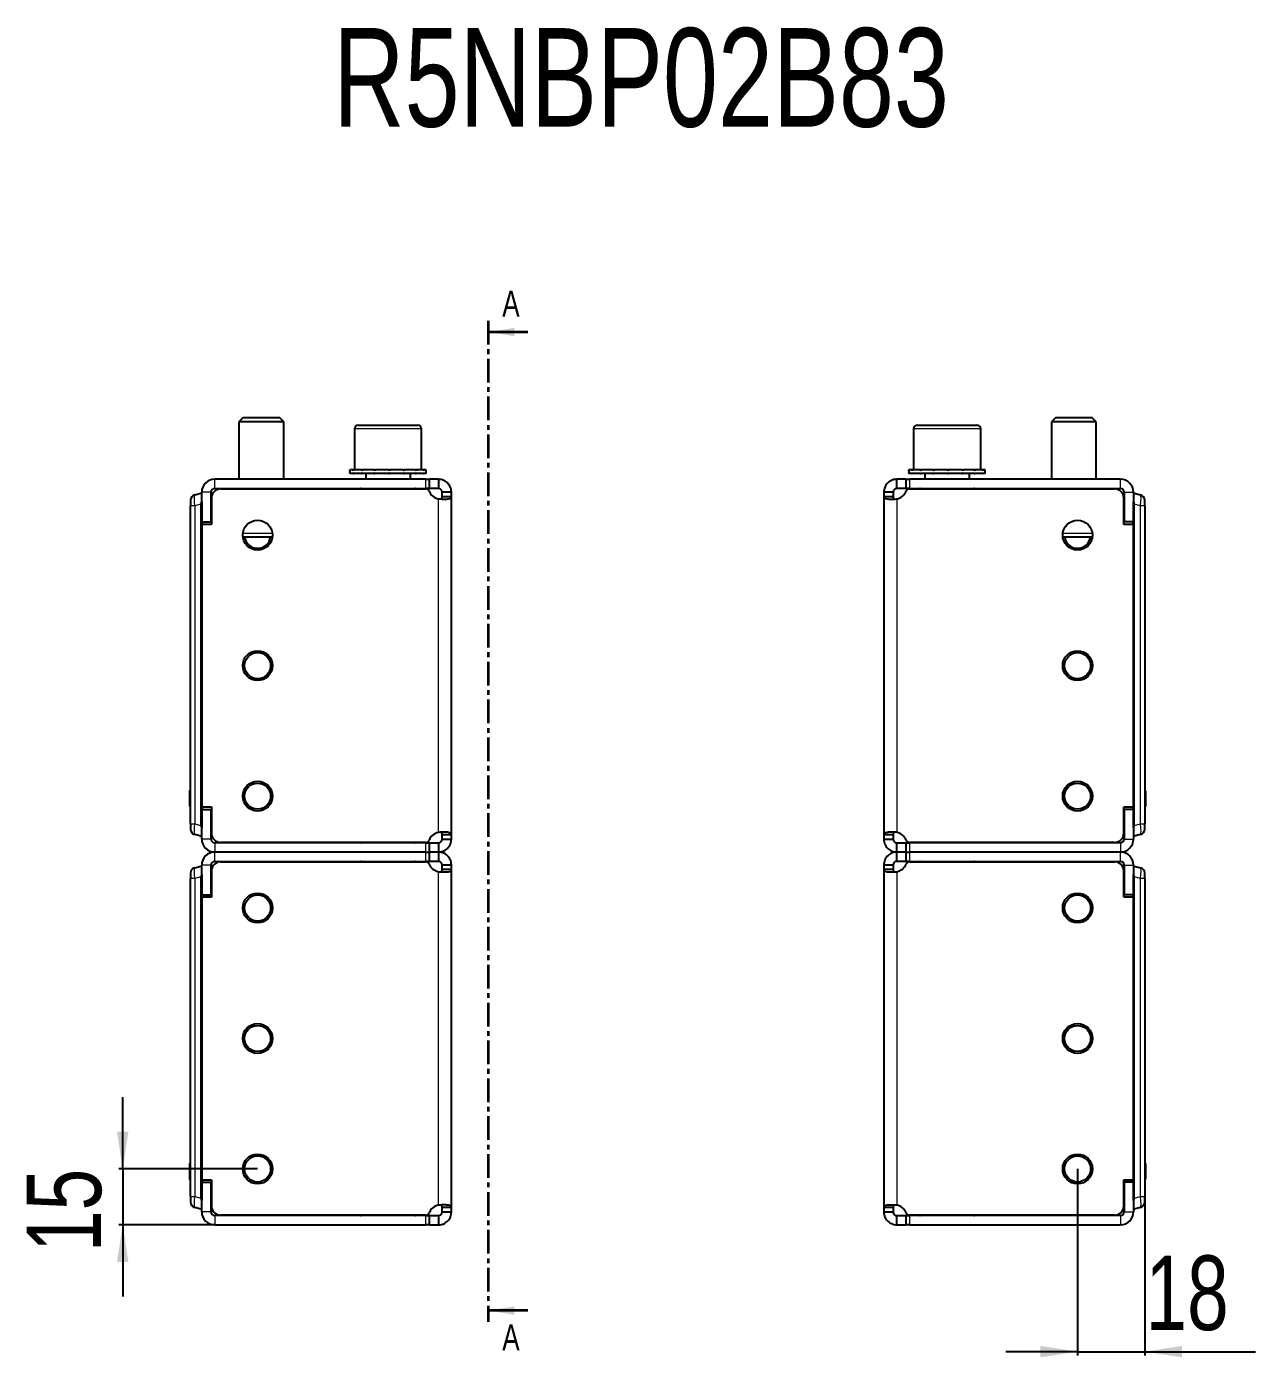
# Model space of a CAD drawing. Header units: millimetres. Extents: x 0 to 2223, y -57 to 611.
# Drawn here: x 965.3 to 1295.8, y 253.8 to 610.8 of the extents above; entities that cross this region are included whole.
import ezdxf

# ---------------------------------------------------------------- set-up
doc = ezdxf.new("R2010")
doc.units = ezdxf.units.MM
doc.linetypes.add('CENTER', pattern=[10.16, 6.35, -1.27, 1.27, -1.27])
doc.layers.add('FORMAT', color=7, linetype='Continuous')
doc.styles.add('SLDTEXTSTYLE0', font='TXT', dxfattribs={"width": 0.75})
doc.dimstyles.new('SLDDIMSTYLE1', dxfattribs={"dimtxt": 20, "dimasz": 10, "dimexe": 0, "dimexo": 0.0625, "dimgap": 5, "dimtad": 2, "dimdec": 1, "dimrnd": 1e-09, "dimzin": 12, "dimdsep": 46, "dimtxsty": 'SLDTEXTSTYLE0', "dimsah": 1, "dimcen": 0.09, "dimadec": 0, "dimazin": 3, "dimtfac": 1, "dimtmove": 0, "dimatfit": 0, "dimfxl": 0, "dimfrac": 2, "dimtolj": 1, "dimtzin": 12, "dimarcsym": 0})

# ---------------------------------------------------------------- blocks, each defined once
blk = doc.blocks.new('_D_3')
at = {"layer": 'FORMAT'}
for p, q in [((991.09, 304.39), (991.09, 323.62)), ((1027.28, 304.39), (990.09, 304.39)), ((991.09, 304.39), (991.09, 289.39)), ((1015.78, 289.39), (990.09, 289.39)), ((991.09, 289.39), (991.09, 270.16))]:
    blk.add_line(p, q, dxfattribs=at)
for points in [[(991.09, 304.39), (992.63, 314.39), (989.56, 314.39)], [(991.09, 289.39), (989.56, 279.39), (992.63, 279.39)]]:
    blk.add_solid(points, dxfattribs=at)
at = {"layer": 'FORMAT', "insert": (965.31, 282.11), "char_height": 20, "attachment_point": 1, "rotation": 90, "style": 'SLDTEXTSTYLE0'}
blk.add_mtext('15', dxfattribs=at)
blk = doc.blocks.new('_D_4')
at = {"layer": 'FORMAT'}
for p, q in [((1247.29, 304.38), (1247.29, 254.38)), ((1265.29, 299.63), (1265.29, 254.38)), ((1247.29, 255.38), (1228.06, 255.38)), ((1247.29, 255.38), (1265.29, 255.38)), ((1265.29, 255.38), (1295.07, 255.38))]:
    blk.add_line(p, q, dxfattribs=at)
for points in [[(1247.29, 255.38), (1237.29, 256.92), (1237.29, 253.85)], [(1265.29, 255.38), (1275.29, 253.85), (1275.29, 256.92)]]:
    blk.add_solid(points, dxfattribs=at)
at = {"layer": 'FORMAT', "insert": (1265.52, 281.17), "char_height": 20, "attachment_point": 1, "style": 'SLDTEXTSTYLE0'}
blk.add_mtext('18', dxfattribs=at)

msp = doc.modelspace()

# ---------------------------------------------------------------- linework, layer by layer
at = {"color": 7, "linetype": 'CENTER', "lineweight": 35}
msp.add_line((1089.16, 531.87), (1089.16, 263.4), dxfattribs=at)
at = {"color": 7, "linetype": 'Continuous', "lineweight": 35}
for p, q in [((1099.8, 528.87), (1089.16, 528.87)), ((1099.8, 266.4), (1089.16, 266.4))]:
    msp.add_line(p, q, dxfattribs=at)
at = {"color": 7, "linetype": 'Continuous', "lineweight": 25}
for p, q in [((1023.37, 505.89), (1022.29, 504.82)), ((1022.29, 504.82), (1022.29, 489.39)), ((1034.29, 504.82), (1022.29, 504.82)), ((1033.22, 505.89), (1023.37, 505.89)), ((1034.29, 504.82), (1033.22, 505.89)), ((1034.29, 489.39), (1034.29, 504.82)), ((1054.29, 503.89), (1070.29, 503.89)), ((1070.29, 503.89), (1070.29, 503.89)), ((1204.29, 503.89), (1220.29, 503.89)), ((1241.37, 505.89), (1240.29, 504.82)), ((1240.29, 504.82), (1240.29, 489.39)), ((1252.29, 504.82), (1240.29, 504.82)), ((1251.22, 505.89), (1241.37, 505.89)), ((1252.29, 504.82), (1251.22, 505.89)), ((1252.29, 489.39), (1252.29, 504.82)), ((1053.29, 502.89), (1053.29, 491.89)), ((1071.29, 491.89), (1071.29, 502.89)), ((1203.29, 502.89), (1203.29, 491.89)), ((1221.29, 491.89), (1221.29, 502.89)), ((1072.39, 489.39), (1015.79, 489.39)), ((1052.04, 491.89), (1052.04, 490.89)), ((1052.04, 491.89), (1052.05, 491.89)), ((1052.04, 490.89), (1052.05, 490.89)), ((1052.05, 491.89), (1052.05, 491.64)), ((1052.88, 491.89), (1052.05, 491.89)), ((1052.05, 490.89), (1052.05, 491.14)), ((1052.88, 490.89), (1052.05, 490.89)), ((1052.88, 491.89), (1052.98, 491.89)), ((1052.88, 490.89), (1052.98, 490.89)), ((1052.98, 491.89), (1052.98, 491.64)), ((1055.15, 491.89), (1052.98, 491.89)), ((1052.98, 490.89), (1052.98, 491.14)), ((1055.15, 490.89), (1052.98, 490.89)), ((1055.15, 491.89), (1055.33, 491.89)), ((1055.15, 490.89), (1055.33, 490.89)), ((1055.33, 491.89), (1055.33, 491.64)), ((1058.51, 491.89), (1055.33, 491.89)), ((1055.33, 490.89), (1055.33, 491.14)), ((1058.51, 490.89), (1055.33, 490.89)), ((1056.29, 490.89), (1056.29, 489.39)), ((1058.51, 491.89), (1058.74, 491.89)), ((1058.51, 490.89), (1058.74, 490.89)), ((1058.74, 491.89), (1058.74, 491.64)), ((1062.44, 491.89), (1058.74, 491.89)), ((1058.74, 490.89), (1058.74, 491.14)), ((1062.44, 490.89), (1058.74, 490.89)), ((1062.44, 491.89), (1062.52, 491.89)), ((1062.44, 490.89), (1062.59, 490.89)), ((1062.59, 490.89), (1062.69, 490.89)), ((1062.64, 491.89), (1062.69, 491.89)), ((1062.69, 491.89), (1062.69, 491.64)), ((1066.35, 491.89), (1062.69, 491.89)), ((1062.69, 490.89), (1062.69, 491.14)), ((1066.35, 490.89), (1062.69, 490.89)), ((1066.35, 491.89), (1066.58, 491.89)), ((1066.35, 490.89), (1066.58, 490.89)), ((1066.58, 491.89), (1066.58, 491.64)), ((1069.64, 491.89), (1066.58, 491.89)), ((1066.58, 490.89), (1066.58, 491.14)), ((1069.64, 490.89), (1066.58, 490.89)), ((1068.29, 489.39), (1068.29, 490.89)), ((1069.64, 491.89), (1069.82, 491.89)), ((1069.64, 490.89), (1069.82, 490.89)), ((1069.82, 491.89), (1069.82, 491.64)), ((1071.82, 491.89), (1069.82, 491.89)), ((1069.82, 490.89), (1069.82, 491.14)), ((1071.82, 490.89), (1069.82, 490.89)), ((1071.82, 491.89), (1071.91, 491.89)), ((1071.82, 490.89), (1071.91, 490.89)), ((1071.91, 491.89), (1071.91, 491.64)), ((1072.54, 491.89), (1071.91, 491.89)), ((1071.91, 490.89), (1071.91, 491.14)), ((1072.54, 490.89), (1071.91, 490.89)), ((1072.39, 489.39), (1073.39, 489.39)), ((1072.54, 490.89), (1072.54, 491.89)), ((1072.54, 491.89), (1072.54, 491.89)), ((1072.54, 490.89), (1072.54, 490.89)), ((1073.39, 486.89), (1073.39, 489.39)), ((1075.79, 489.39), (1073.39, 489.39)), ((1075.79, 489.39), (1075.79, 486.89)), ((1198.79, 486.89), (1198.79, 489.39)), ((1201.2, 489.39), (1198.79, 489.39)), ((1201.19, 489.39), (1201.19, 486.89)), ((1201.19, 489.39), (1202.19, 489.39)), ((1202.04, 491.89), (1202.04, 490.89)), ((1202.04, 491.89), (1202.05, 491.89)), ((1202.04, 490.89), (1202.05, 490.89)), ((1202.05, 491.89), (1202.05, 491.64)), ((1202.84, 491.89), (1202.05, 491.89)), ((1202.05, 490.89), (1202.05, 491.14)), ((1202.84, 490.89), (1202.05, 490.89)), ((1258.79, 489.39), (1202.19, 489.39)), ((1202.84, 491.89), (1202.94, 491.89)), ((1202.84, 490.89), (1202.94, 490.89)), ((1202.94, 491.89), (1202.94, 491.64)), ((1205.08, 491.89), (1202.94, 491.89)), ((1202.94, 490.89), (1202.94, 491.14)), ((1205.08, 490.89), (1202.94, 490.89)), ((1205.08, 491.89), (1205.26, 491.89)), ((1205.08, 490.89), (1205.26, 490.89)), ((1205.26, 491.89), (1205.26, 491.64)), ((1208.42, 491.89), (1205.26, 491.89)), ((1205.26, 490.89), (1205.26, 491.14)), ((1208.42, 490.89), (1205.26, 490.89)), ((1206.29, 490.89), (1206.29, 489.39)), ((1208.42, 491.89), (1208.65, 491.89)), ((1208.42, 490.89), (1208.65, 490.89)), ((1208.65, 491.89), (1208.65, 491.64)), ((1212.35, 491.89), (1208.65, 491.89)), ((1208.65, 490.89), (1208.65, 491.14)), ((1212.35, 490.89), (1208.65, 490.89)), ((1212.35, 491.89), (1212.43, 491.89)), ((1212.35, 490.89), (1212.52, 490.89)), ((1212.52, 490.89), (1212.6, 490.89)), ((1212.56, 491.89), (1212.6, 491.89)), ((1212.6, 491.89), (1212.6, 491.64)), ((1216.26, 491.89), (1212.6, 491.89)), ((1212.6, 490.89), (1212.6, 491.14)), ((1216.26, 490.89), (1212.6, 490.89)), ((1216.26, 491.89), (1216.49, 491.89)), ((1216.26, 490.89), (1216.49, 490.89)), ((1216.49, 491.89), (1216.49, 491.64)), ((1219.58, 491.89), (1216.49, 491.89)), ((1216.49, 490.89), (1216.49, 491.14)), ((1219.58, 490.89), (1216.49, 490.89)), ((1218.29, 489.39), (1218.29, 490.89)), ((1219.58, 491.89), (1219.75, 491.89)), ((1219.58, 490.89), (1219.75, 490.89)), ((1219.75, 491.89), (1219.75, 491.64)), ((1221.78, 491.89), (1219.75, 491.89)), ((1219.75, 490.89), (1219.75, 491.14)), ((1221.78, 490.89), (1219.75, 490.89)), ((1221.78, 491.89), (1221.87, 491.89)), ((1221.78, 490.89), (1221.87, 490.89)), ((1221.87, 491.89), (1221.87, 491.64)), ((1222.54, 491.89), (1221.87, 491.89)), ((1221.87, 490.89), (1221.87, 491.14)), ((1222.54, 490.89), (1221.87, 490.89)), ((1222.54, 490.89), (1222.54, 491.89)), ((1010.41, 485.19), (1012.09, 485.64)), ((1012.09, 485.64), (1012.29, 485.64)), ((1012.29, 477.94), (1012.29, 485.89)), ((1014.79, 477.94), (1014.79, 485.89)), ((1015.79, 486.89), (1072.39, 486.89)), ((1017.39, 486.79), (1072.37, 486.79)), ((1018.04, 486.89), (1018.04, 486.79)), ((1018.34, 486.89), (1018.34, 486.79)), ((1020.02, 486.89), (1020.02, 486.79)), ((1022.97, 486.89), (1022.97, 486.79)), ((1026.73, 486.89), (1026.73, 486.79)), ((1030.72, 486.89), (1030.72, 486.79)), ((1034.35, 486.89), (1034.35, 486.79)), ((1037.05, 486.89), (1037.05, 486.79)), ((1038.42, 486.89), (1038.42, 486.79)), ((1038.54, 486.79), (1038.54, 486.89)), ((1073.39, 486.89), (1072.39, 486.89)), ((1075.79, 486.89), (1073.39, 486.89)), ((1079.29, 485.89), (1076.79, 485.89)), ((1076.79, 484.67), (1076.79, 485.89)), ((1079.29, 484.67), (1079.29, 485.89)), ((1197.79, 485.89), (1195.29, 485.89)), ((1195.29, 485.89), (1195.29, 484.67)), ((1197.79, 485.89), (1197.79, 484.67)), ((1201.2, 486.89), (1198.79, 486.89)), ((1202.19, 486.89), (1201.19, 486.89)), ((1202.19, 486.89), (1258.79, 486.89)), ((1202.22, 486.79), (1257.19, 486.79)), ((1236.04, 486.89), (1236.04, 486.79)), ((1236.34, 486.89), (1236.34, 486.79)), ((1238.02, 486.89), (1238.02, 486.79)), ((1240.97, 486.89), (1240.97, 486.79)), ((1244.73, 486.89), (1244.73, 486.79)), ((1248.72, 486.89), (1248.72, 486.79)), ((1252.35, 486.89), (1252.35, 486.79)), ((1255.05, 486.89), (1255.05, 486.79)), ((1256.42, 486.89), (1256.42, 486.79)), ((1256.54, 486.79), (1256.54, 486.89)), ((1259.79, 485.89), (1259.79, 477.94)), ((1262.29, 485.89), (1262.29, 477.94)), ((1262.29, 485.64), (1262.49, 485.64)), ((1262.49, 485.64), (1264.18, 485.19)), ((1009.29, 483.74), (1009.29, 482.29)), ((1009.29, 407.84), (1009.29, 482.29)), ((1012.09, 482.74), (1012.09, 396.54)), ((1012.29, 483.37), (1012.29, 395.92)), ((1014.89, 484.29), (1014.89, 477.29)), ((1079.29, 484.67), (1076.79, 484.67)), ((1079.29, 394.11), (1079.29, 484.67)), ((1195.29, 484.67), (1195.29, 394.11)), ((1197.79, 484.67), (1195.29, 484.67)), ((1259.69, 477.29), (1259.69, 484.29)), ((1262.29, 395.92), (1262.29, 483.37)), ((1262.49, 396.54), (1262.49, 482.74)), ((1265.29, 482.29), (1265.29, 483.74)), ((1265.29, 482.29), (1265.29, 407.84)), ((1014.89, 478.87), (1014.79, 478.66)), ((1259.69, 478.87), (1259.79, 478.66)), ((1012.29, 477.94), (1014.79, 477.94)), ((1012.29, 401.49), (1012.29, 477.29)), ((1014.89, 477.29), (1012.29, 477.29)), ((1262.29, 477.29), (1259.69, 477.29)), ((1262.29, 477.94), (1259.79, 477.94)), ((1262.29, 477.29), (1262.29, 401.49)), ((1031.26, 473.89), (1023.33, 473.89)), ((1251.26, 473.89), (1243.33, 473.89)), ((1009.29, 399.64), (1009.29, 407.84)), ((1265.29, 407.84), (1265.29, 399.64)), ((1009.09, 405.9), (1009.29, 405.9)), ((1009.09, 405.55), (1009.29, 405.55)), ((1009.09, 404.82), (1009.09, 405.55)), ((1009.09, 404.82), (1009.29, 404.82)), ((1009.09, 403.87), (1009.09, 403.98)), ((1265.49, 405.9), (1265.29, 405.9)), ((1265.49, 405.86), (1265.29, 405.86)), ((1265.49, 405.84), (1265.29, 405.84)), ((1265.49, 405.4), (1265.49, 402.08)), ((1009.09, 402.42), (1009.29, 402.42)), ((1009.09, 401.88), (1009.09, 402.42)), ((1009.09, 401.88), (1009.29, 401.88)), ((1009.09, 401.59), (1009.29, 401.59)), ((1012.29, 401.49), (1014.89, 401.49)), ((1012.29, 392.89), (1012.29, 400.84)), ((1012.29, 400.84), (1014.79, 400.84)), ((1014.79, 392.89), (1014.79, 400.84)), ((1014.89, 400.41), (1014.79, 400.63)), ((1014.89, 401.49), (1014.89, 394.49)), ((1259.69, 401.49), (1262.29, 401.49)), ((1259.69, 394.49), (1259.69, 401.49)), ((1259.69, 400.41), (1259.79, 400.63)), ((1259.79, 400.84), (1259.79, 392.89)), ((1262.29, 400.84), (1259.79, 400.84)), ((1262.29, 400.84), (1262.29, 392.89)), ((1265.49, 401.64), (1265.29, 401.64)), ((1265.49, 401.59), (1265.29, 401.59)), ((1009.29, 396.99), (1009.29, 399.64)), ((1009.29, 396.99), (1009.29, 395.54)), ((1265.29, 399.64), (1265.29, 396.99)), ((1265.29, 395.54), (1265.29, 396.99)), ((1012.09, 393.64), (1010.41, 394.09)), ((1012.29, 393.64), (1012.09, 393.64)), ((1076.79, 394.11), (1079.29, 394.11)), ((1076.79, 392.89), (1076.79, 394.11)), ((1076.79, 392.89), (1079.29, 392.89)), ((1079.29, 392.89), (1079.29, 394.11)), ((1195.29, 394.11), (1197.79, 394.11)), ((1195.29, 394.11), (1195.29, 392.89)), ((1195.29, 392.89), (1197.79, 392.89)), ((1197.79, 394.11), (1197.79, 392.89)), ((1262.49, 393.64), (1262.29, 393.64)), ((1264.18, 394.09), (1262.49, 393.64)), ((1072.39, 391.89), (1015.79, 391.89)), ((1072.39, 389.39), (1015.79, 389.39)), ((1072.37, 391.99), (1017.39, 391.99)), ((1072.39, 391.89), (1073.39, 391.89)), ((1072.39, 389.39), (1073.39, 389.39)), ((1073.39, 389.39), (1073.39, 391.89)), ((1073.39, 391.89), (1075.79, 391.89)), ((1073.39, 386.89), (1073.39, 389.39)), ((1075.79, 389.39), (1073.39, 389.39)), ((1075.79, 391.89), (1075.79, 389.39)), ((1075.79, 389.39), (1075.79, 386.89)), ((1198.79, 389.39), (1198.79, 391.89)), ((1198.79, 391.89), (1201.2, 391.89)), ((1198.79, 386.89), (1198.79, 389.39)), ((1201.2, 389.39), (1198.79, 389.39)), ((1201.19, 391.89), (1201.19, 389.39)), ((1201.19, 391.89), (1202.19, 391.89)), ((1201.19, 389.39), (1201.19, 386.89)), ((1201.19, 389.39), (1202.19, 389.39)), ((1258.79, 391.89), (1202.19, 391.89)), ((1258.79, 389.39), (1202.19, 389.39)), ((1257.19, 391.99), (1202.22, 391.99)), ((1010.41, 385.19), (1012.09, 385.64)), ((1012.09, 385.64), (1012.29, 385.64)), ((1012.29, 377.94), (1012.29, 385.89)), ((1014.79, 377.94), (1014.79, 385.89)), ((1015.79, 386.89), (1072.39, 386.89)), ((1017.39, 386.79), (1072.37, 386.79)), ((1073.39, 386.89), (1072.39, 386.89)), ((1075.79, 386.89), (1073.39, 386.89)), ((1079.29, 385.89), (1076.79, 385.89)), ((1076.79, 384.67), (1076.79, 385.89)), ((1079.29, 384.67), (1079.29, 385.89)), ((1195.29, 385.89), (1195.29, 384.67)), ((1197.79, 385.89), (1195.29, 385.89)), ((1197.79, 385.89), (1197.79, 384.67)), ((1201.2, 386.89), (1198.79, 386.89)), ((1202.19, 386.89), (1201.19, 386.89)), ((1202.19, 386.89), (1258.79, 386.89)), ((1202.22, 386.79), (1257.19, 386.79)), ((1259.79, 385.89), (1259.79, 377.94)), ((1262.29, 385.89), (1262.29, 377.94)), ((1262.29, 385.64), (1262.49, 385.64)), ((1262.49, 385.64), (1264.18, 385.19)), ((1009.29, 383.74), (1009.29, 382.29)), ((1009.29, 307.84), (1009.29, 382.29)), ((1012.09, 382.74), (1012.09, 296.54)), ((1012.29, 383.37), (1012.29, 295.92)), ((1014.89, 384.29), (1014.89, 377.29)), ((1079.29, 384.67), (1076.79, 384.67)), ((1079.29, 294.11), (1079.29, 384.67)), ((1195.29, 384.67), (1195.29, 294.11)), ((1197.79, 384.67), (1195.29, 384.67)), ((1259.69, 377.29), (1259.69, 384.29)), ((1262.29, 295.92), (1262.29, 383.37)), ((1262.49, 296.54), (1262.49, 382.74)), ((1265.29, 382.29), (1265.29, 383.74)), ((1265.29, 382.29), (1265.29, 307.84)), ((1014.89, 378.87), (1014.79, 378.66)), ((1259.69, 378.87), (1259.79, 378.66)), ((1012.29, 377.94), (1014.79, 377.94)), ((1012.29, 301.49), (1012.29, 377.29)), ((1014.89, 377.29), (1012.29, 377.29)), ((1262.29, 377.29), (1259.69, 377.29)), ((1262.29, 377.94), (1259.79, 377.94)), ((1262.29, 377.29), (1262.29, 301.49)), ((1009.29, 299.64), (1009.29, 307.84)), ((1265.29, 307.84), (1265.29, 299.64)), ((1009.09, 305.9), (1009.29, 305.9)), ((1009.09, 305.55), (1009.29, 305.55)), ((1009.09, 304.82), (1009.09, 305.55)), ((1009.09, 304.82), (1009.29, 304.82)), ((1009.09, 303.87), (1009.09, 303.98)), ((1265.49, 305.9), (1265.29, 305.9)), ((1265.49, 305.86), (1265.29, 305.86)), ((1265.49, 305.84), (1265.29, 305.84)), ((1265.49, 305.4), (1265.49, 302.08)), ((1009.09, 302.42), (1009.29, 302.42)), ((1009.09, 301.88), (1009.09, 302.42)), ((1009.09, 301.88), (1009.29, 301.88)), ((1009.09, 301.59), (1009.29, 301.59)), ((1012.29, 301.49), (1014.89, 301.49)), ((1012.29, 292.89), (1012.29, 300.84)), ((1012.29, 300.84), (1014.79, 300.84)), ((1014.79, 292.89), (1014.79, 300.84)), ((1014.89, 300.41), (1014.79, 300.63)), ((1014.89, 301.49), (1014.89, 294.49)), ((1259.69, 301.49), (1262.29, 301.49)), ((1259.69, 294.49), (1259.69, 301.49)), ((1259.69, 300.41), (1259.79, 300.63)), ((1259.79, 300.84), (1259.79, 292.89)), ((1262.29, 300.84), (1259.79, 300.84)), ((1262.29, 300.84), (1262.29, 292.89)), ((1265.49, 301.64), (1265.29, 301.64)), ((1265.49, 301.59), (1265.29, 301.59)), ((1009.29, 296.99), (1009.29, 299.64)), ((1009.29, 296.99), (1009.29, 295.54)), ((1265.29, 299.64), (1265.29, 296.99)), ((1265.29, 295.54), (1265.29, 296.99)), ((1012.09, 293.64), (1010.41, 294.09)), ((1012.29, 293.64), (1012.09, 293.64)), ((1076.79, 294.11), (1079.29, 294.11)), ((1076.79, 292.89), (1076.79, 294.11)), ((1076.79, 292.89), (1079.29, 292.89)), ((1079.29, 292.89), (1079.29, 294.11)), ((1195.29, 294.11), (1197.79, 294.11)), ((1195.29, 294.11), (1195.29, 292.89)), ((1195.29, 292.89), (1197.79, 292.89)), ((1197.79, 294.11), (1197.79, 292.89)), ((1262.49, 293.64), (1262.29, 293.64)), ((1264.18, 294.09), (1262.49, 293.64)), ((1072.39, 291.89), (1015.79, 291.89)), ((1015.79, 289.39), (1072.39, 289.39)), ((1072.37, 291.99), (1017.39, 291.99)), ((1072.39, 291.89), (1073.39, 291.89)), ((1073.39, 289.39), (1072.39, 289.39)), ((1073.39, 289.39), (1073.39, 291.89)), ((1073.39, 291.89), (1075.79, 291.89)), ((1073.39, 289.39), (1075.79, 289.39)), ((1075.79, 291.89), (1075.79, 289.39)), ((1198.79, 289.39), (1198.79, 291.89)), ((1198.79, 291.89), (1201.2, 291.89)), ((1198.79, 289.39), (1201.2, 289.39)), ((1201.19, 291.89), (1201.19, 289.39)), ((1201.19, 291.89), (1202.19, 291.89)), ((1202.19, 289.39), (1201.19, 289.39)), ((1258.79, 291.89), (1202.19, 291.89)), ((1202.19, 289.39), (1258.79, 289.39)), ((1257.19, 291.99), (1202.22, 291.99))]:
    msp.add_line(p, q, dxfattribs=at)
at = {"color": 8, "linetype": 'Continuous', "lineweight": 18}
for p, q in [((1071.29, 502.89), (1053.29, 502.89)), ((1221.29, 502.89), (1203.29, 502.89)), ((1015.79, 486.89), (1015.79, 489.39)), ((1072.39, 486.89), (1072.39, 489.39)), ((1202.19, 489.39), (1202.19, 486.89)), ((1258.79, 486.89), (1258.79, 489.39)), ((1014.79, 485.89), (1012.29, 485.89)), ((1259.79, 485.89), (1262.29, 485.89)), ((1010.41, 482.29), (1009.29, 482.29)), ((1012.09, 482.74), (1010.41, 482.29)), ((1010.41, 482.29), (1010.41, 396.99)), ((1075.79, 394.67), (1075.79, 484.12)), ((1198.79, 484.12), (1198.79, 394.67)), ((1264.18, 482.29), (1262.49, 482.74)), ((1264.18, 396.99), (1264.18, 482.29)), ((1265.29, 482.29), (1264.18, 482.29)), ((1012.49, 477.94), (1012.49, 477.29)), ((1023.33, 474.89), (1031.26, 474.89)), ((1243.33, 474.89), (1251.26, 474.89)), ((1262.1, 477.29), (1262.1, 477.94)), ((1009.09, 403.7), (1009.29, 403.7)), ((1265.49, 405.4), (1265.29, 405.4)), ((1012.49, 401.49), (1012.49, 400.84)), ((1262.1, 400.84), (1262.1, 401.49)), ((1265.49, 402.08), (1265.29, 402.08)), ((1009.29, 396.99), (1010.41, 396.99)), ((1010.41, 396.99), (1012.09, 396.54)), ((1262.49, 396.54), (1264.18, 396.99)), ((1264.18, 396.99), (1265.29, 396.99)), ((1014.79, 392.89), (1012.29, 392.89)), ((1259.79, 392.89), (1262.29, 392.89)), ((1015.79, 391.89), (1015.79, 389.39)), ((1015.79, 386.89), (1015.79, 389.39)), ((1072.39, 389.39), (1072.39, 391.89)), ((1072.39, 386.89), (1072.39, 389.39)), ((1202.19, 391.89), (1202.19, 389.39)), ((1202.19, 389.39), (1202.19, 386.89)), ((1258.79, 391.89), (1258.79, 389.39)), ((1258.79, 386.89), (1258.79, 389.39)), ((1014.79, 385.89), (1012.29, 385.89)), ((1259.79, 385.89), (1262.29, 385.89)), ((1010.41, 382.29), (1009.29, 382.29)), ((1012.09, 382.74), (1010.41, 382.29)), ((1010.41, 382.29), (1010.41, 296.99)), ((1075.79, 294.67), (1075.79, 384.12)), ((1198.79, 384.12), (1198.79, 294.67)), ((1264.18, 382.29), (1262.49, 382.74)), ((1264.18, 296.99), (1264.18, 382.29)), ((1265.29, 382.29), (1264.18, 382.29)), ((1012.49, 377.94), (1012.49, 377.29)), ((1262.1, 377.29), (1262.1, 377.94)), ((1009.09, 303.7), (1009.29, 303.7)), ((1265.49, 305.4), (1265.29, 305.4)), ((1012.49, 301.49), (1012.49, 300.84)), ((1262.1, 300.84), (1262.1, 301.49)), ((1265.49, 302.08), (1265.29, 302.08)), ((1009.29, 296.99), (1010.41, 296.99)), ((1010.41, 296.99), (1012.09, 296.54)), ((1262.49, 296.54), (1264.18, 296.99)), ((1264.18, 296.99), (1265.29, 296.99)), ((1014.79, 292.89), (1012.29, 292.89)), ((1259.79, 292.89), (1262.29, 292.89)), ((1015.79, 291.89), (1015.79, 289.39)), ((1072.39, 289.39), (1072.39, 291.89)), ((1202.19, 291.89), (1202.19, 289.39)), ((1258.79, 291.89), (1258.79, 289.39))]:
    msp.add_line(p, q, dxfattribs=at)
at = {"color": 7, "linetype": 'Continuous', "lineweight": 25}
for centre, radius in [((1027.29, 474.39), 4), ((1247.29, 474.39), 4), ((1027.29, 439.39), 4), ((1027.29, 439.39), 3.5), ((1247.29, 439.39), 4), ((1247.29, 439.39), 3.5), ((1027.29, 404.39), 4), ((1027.29, 404.39), 3.5), ((1247.29, 404.39), 4), ((1247.29, 404.39), 3.5), ((1027.29, 374.39), 4), ((1247.29, 374.39), 4), ((1027.29, 374.39), 3.5), ((1247.29, 374.39), 3.5), ((1027.29, 339.39), 4), ((1027.29, 339.39), 3.5), ((1247.29, 339.39), 4), ((1247.29, 339.39), 3.5), ((1027.29, 304.39), 4), ((1027.29, 304.39), 3.5), ((1247.29, 304.39), 4), ((1247.29, 304.39), 3.5)]:
    msp.add_circle(centre, radius, dxfattribs=at)
for centre, radius, start, end in [((1054.29, 502.89), 1, 90, 180), ((1070.29, 502.89), 1, 0, 90), ((1204.29, 502.89), 1, 90, 180), ((1220.29, 502.89), 1, 0, 90), ((1015.79, 485.89), 3.5, 90, 180), ((1258.79, 485.89), 3.5, 360, 90), ((1015.79, 485.89), 1, 90, 180), ((1017.39, 484.29), 2.5, 90, 180), ((1054.94, 486.54), 0.35, 45.5847, 90), ((1069.64, 486.54), 0.35, 90, 134.4153), ((1072.37, 485.79), 1, 22.8854, 90), ((1076.52, 487.54), 3.5, 202.8854, 258.1052), ((1198.07, 487.54), 3.5, 281.8948, 337.1146), ((1202.22, 485.79), 1, 90, 157.1146), ((1204.94, 486.54), 0.35, 45.5847, 90), ((1219.64, 486.54), 0.35, 90, 134.4153), ((1257.19, 484.29), 2.5, 360, 90), ((1258.79, 485.89), 1, 360, 90), ((1010.79, 483.74), 1.5, 105, 180), ((1263.79, 483.74), 1.5, 0, 75), ((1027.29, 474.39), 3.5, 188.2132, 351.7868), ((1247.29, 474.39), 3.5, 188.2132, 351.7868), ((1010.79, 395.54), 1.5, 180, 255), ((1015.79, 392.89), 3.5, 180, 270), ((1015.79, 392.89), 1, 180, 270), ((1017.39, 394.49), 2.5, 180, 270), ((1076.52, 391.24), 3.5, 101.8948, 157.1146), ((1198.07, 391.24), 3.5, 22.8854, 78.1052), ((1257.19, 394.49), 2.5, 270, 0), ((1258.79, 392.89), 3.5, 270, 0), ((1258.79, 392.89), 1, 270, 0), ((1263.79, 395.54), 1.5, 285, 0), ((1015.79, 385.89), 3.5, 90, 180), ((1054.94, 392.24), 0.35, 270, 314.4153), ((1069.64, 392.24), 0.35, 225.5847, 270), ((1072.37, 392.99), 1, 270, 337.1146), ((1202.22, 392.99), 1, 202.8854, 270), ((1204.94, 392.24), 0.35, 270, 314.4153), ((1219.64, 392.24), 0.35, 225.5847, 270), ((1258.79, 385.89), 3.5, 360, 90), ((1015.79, 385.89), 1, 90, 180), ((1017.39, 384.29), 2.5, 90, 180), ((1054.94, 386.54), 0.35, 45.5847, 90), ((1069.64, 386.54), 0.35, 90, 134.4153), ((1072.37, 385.79), 1, 22.8854, 90), ((1076.52, 387.54), 3.5, 202.8854, 258.1052), ((1198.07, 387.54), 3.5, 281.8948, 337.1146), ((1202.22, 385.79), 1, 90, 157.1146), ((1204.94, 386.54), 0.35, 45.5847, 90), ((1219.64, 386.54), 0.35, 90, 134.4153), ((1257.19, 384.29), 2.5, 360, 90), ((1258.79, 385.89), 1, 360, 90), ((1010.79, 383.74), 1.5, 105, 180), ((1263.79, 383.74), 1.5, 0, 75), ((1010.79, 295.54), 1.5, 180, 255), ((1015.79, 292.89), 3.5, 180, 270), ((1015.79, 292.89), 1, 180, 270), ((1017.39, 294.49), 2.5, 180, 270), ((1076.52, 291.24), 3.5, 101.8948, 157.1146), ((1198.07, 291.24), 3.5, 22.8854, 78.1052), ((1257.19, 294.49), 2.5, 270, 0), ((1258.79, 292.89), 3.5, 270, 0), ((1258.79, 292.89), 1, 270, 0), ((1263.79, 295.54), 1.5, 285, 0), ((1054.94, 292.24), 0.35, 270, 314.4153), ((1069.64, 292.24), 0.35, 225.5847, 270), ((1072.37, 292.99), 1, 270, 337.1146), ((1202.22, 292.99), 1, 202.8854, 270), ((1204.94, 292.24), 0.35, 270, 314.4153), ((1219.64, 292.24), 0.35, 225.5847, 270)]:
    msp.add_arc(centre, radius, start, end, dxfattribs=at)
at = {"color": 8, "linetype": 'Continuous', "lineweight": 18}
for centre, major_axis, start_param, end_param in [((1010.79, 482.19), (-0.38, 3), 0.016741, 1.520499), ((1263.79, 482.19), (0.38, 3), 4.762686, 6.266445), ((1010.79, 397.1), (0.38, 3), 1.621093, 3.124852), ((1263.79, 397.1), (-0.38, 3), 3.158333, 4.662092), ((1010.79, 382.19), (-0.38, 3), 0.016741, 1.520499), ((1263.79, 382.19), (0.38, 3), 4.762686, 6.266445), ((1010.79, 297.1), (0.38, 3), 1.621093, 3.124852), ((1263.79, 297.1), (-0.38, 3), 3.158333, 4.662092)]:
    msp.add_ellipse(centre, major_axis=major_axis, ratio=0.123038, start_param=start_param, end_param=end_param, dxfattribs=at)
at = {"color": 7, "linetype": 'Continuous', "lineweight": 25}
for centre, major_axis, start_param, end_param in [((1023.68, 485.64), (-11.57, -3.1), 6.030113, 6.216148), ((1250.9, 485.64), (11.57, -3.1), 0.067037, 0.253072), ((1023.68, 393.64), (-11.57, 3.1), 0.067037, 0.253072), ((1250.9, 393.64), (11.57, 3.1), 6.030113, 6.216148), ((1023.68, 385.64), (-11.57, -3.1), 6.030113, 6.216148), ((1250.9, 385.64), (11.57, -3.1), 0.067037, 0.253072), ((1023.68, 293.64), (-11.57, 3.1), 0.067037, 0.253072), ((1250.9, 293.64), (11.57, 3.1), 6.030113, 6.216148)]:
    msp.add_ellipse(centre, major_axis=major_axis, ratio=0.250563, start_param=start_param, end_param=end_param, dxfattribs=at)
for points, knots in [([(1052.05, 491.64), (1052.05, 491.68), (1052.05, 491.75), (1052.05, 491.83), (1052.05, 491.87), (1052.04, 491.89)], [0, 0, 0, 0, 0.499981, 0.749988, 1, 1, 1, 1]), ([(1052.04, 490.89), (1052.05, 490.91), (1052.05, 490.95), (1052.05, 491.04), (1052.05, 491.1), (1052.05, 491.14)], [0, 0, 0, 0, 0.25014, 0.50028, 1, 1, 1, 1]), ([(1052.98, 491.64), (1052.96, 491.68), (1052.94, 491.75), (1052.91, 491.83), (1052.89, 491.87), (1052.88, 491.89)], [0, 0, 0, 0, 0.499981, 0.749988, 1, 1, 1, 1]), ([(1052.88, 490.89), (1052.89, 490.91), (1052.91, 490.95), (1052.94, 491.04), (1052.96, 491.1), (1052.98, 491.14)], [0, 0, 0, 0, 0.25014, 0.50028, 1, 1, 1, 1]), ([(1055.33, 491.64), (1055.3, 491.68), (1055.25, 491.75), (1055.19, 491.83), (1055.16, 491.87), (1055.15, 491.89)], [0, 0, 0, 0, 0.4999808, 0.7499881, 1, 1, 1, 1]), ([(1055.15, 490.89), (1055.16, 490.91), (1055.19, 490.95), (1055.25, 491.04), (1055.3, 491.1), (1055.33, 491.14)], [0, 0, 0, 0, 0.25014, 0.50028, 1, 1, 1, 1]), ([(1058.74, 491.64), (1058.7, 491.68), (1058.64, 491.75), (1058.56, 491.83), (1058.53, 491.87), (1058.51, 491.89)], [0, 0, 0, 0, 0.4999808, 0.7499881, 1, 1, 1, 1]), ([(1058.51, 490.89), (1058.53, 490.91), (1058.56, 490.95), (1058.64, 491.04), (1058.7, 491.1), (1058.74, 491.14)], [0, 0, 0, 0, 0.25014, 0.50028, 1, 1, 1, 1]), ([(1062.69, 491.64), (1062.65, 491.68), (1062.58, 491.75), (1062.5, 491.83), (1062.46, 491.87), (1062.44, 491.89)], [0, 0, 0, 0, 0.4999808, 0.7499881, 1, 1, 1, 1]), ([(1062.44, 490.89), (1062.46, 490.91), (1062.5, 490.95), (1062.58, 491.04), (1062.65, 491.1), (1062.69, 491.14)], [0, 0, 0, 0, 0.25014, 0.50028, 1, 1, 1, 1]), ([(1062.69, 491.64), (1062.67, 491.71), (1062.64, 491.84), (1062.61, 491.88), (1062.59, 491.89)], [0, 0, 0, 0, 0.561794, 1, 1, 1, 1]), ([(1062.69, 491.14), (1062.67, 491.07), (1062.64, 490.94), (1062.61, 490.91), (1062.59, 490.89)], [0, 0, 0, 0, 0.5617942, 1, 1, 1, 1]), ([(1066.58, 491.64), (1066.54, 491.68), (1066.48, 491.75), (1066.41, 491.83), (1066.37, 491.87), (1066.35, 491.89)], [0, 0, 0, 0, 0.4999808, 0.7499881, 1, 1, 1, 1]), ([(1066.35, 490.89), (1066.37, 490.91), (1066.41, 490.95), (1066.48, 491.04), (1066.54, 491.1), (1066.58, 491.14)], [0, 0, 0, 0, 0.25014, 0.50028, 1, 1, 1, 1]), ([(1069.82, 491.64), (1069.79, 491.68), (1069.74, 491.75), (1069.69, 491.83), (1069.66, 491.87), (1069.64, 491.89)], [0, 0, 0, 0, 0.4999808, 0.7499881, 1, 1, 1, 1]), ([(1069.64, 490.89), (1069.66, 490.91), (1069.69, 490.95), (1069.74, 491.04), (1069.79, 491.1), (1069.82, 491.14)], [0, 0, 0, 0, 0.25014, 0.50028, 1, 1, 1, 1]), ([(1071.91, 491.64), (1071.89, 491.68), (1071.87, 491.75), (1071.84, 491.83), (1071.83, 491.87), (1071.82, 491.89)], [0, 0, 0, 0, 0.499981, 0.749988, 1, 1, 1, 1]), ([(1071.82, 490.89), (1071.83, 490.91), (1071.84, 490.95), (1071.87, 491.04), (1071.89, 491.1), (1071.91, 491.14)], [0, 0, 0, 0, 0.25014, 0.50028, 1, 1, 1, 1]), ([(1079.29, 485.89), (1079.28, 486.15), (1079.25, 486.64), (1078.96, 487.46), (1078.5, 488.17), (1077.87, 488.74), (1077.26, 489.1), (1076.55, 489.34), (1076.05, 489.37), (1075.79, 489.39)], [0, 0, 0, 0, 0.144067, 0.271276, 0.474907, 0.597997, 0.726338, 0.860245, 1, 1, 1, 1]), ([(1198.79, 489.39), (1198.5, 489.37), (1197.95, 489.33), (1197.05, 488.98), (1196.16, 488.31), (1195.44, 487.2), (1195.34, 486.34), (1195.29, 485.89)], [0, 0, 0, 0, 0.16069, 0.3013121, 0.5219513, 0.7535732, 1, 1, 1, 1]), ([(1202.05, 491.64), (1202.05, 491.68), (1202.05, 491.75), (1202.04, 491.83), (1202.04, 491.87), (1202.04, 491.89)], [0, 0, 0, 0, 0.499981, 0.749988, 1, 1, 1, 1]), ([(1202.04, 490.89), (1202.04, 490.91), (1202.04, 490.95), (1202.05, 491.04), (1202.05, 491.1), (1202.05, 491.14)], [0, 0, 0, 0, 0.25014, 0.50028, 1, 1, 1, 1]), ([(1202.94, 491.64), (1202.93, 491.68), (1202.9, 491.75), (1202.87, 491.83), (1202.85, 491.87), (1202.84, 491.89)], [0, 0, 0, 0, 0.4999808, 0.7499881, 1, 1, 1, 1]), ([(1202.84, 490.89), (1202.85, 490.91), (1202.87, 490.95), (1202.9, 491.04), (1202.93, 491.1), (1202.94, 491.14)], [0, 0, 0, 0, 0.25014, 0.50028, 1, 1, 1, 1]), ([(1205.26, 491.64), (1205.23, 491.68), (1205.19, 491.75), (1205.13, 491.83), (1205.1, 491.87), (1205.08, 491.89)], [0, 0, 0, 0, 0.4999808, 0.7499881, 1, 1, 1, 1]), ([(1205.08, 490.89), (1205.1, 490.91), (1205.13, 490.95), (1205.19, 491.04), (1205.23, 491.1), (1205.26, 491.14)], [0, 0, 0, 0, 0.2501401, 0.5002802, 1, 1, 1, 1]), ([(1208.65, 491.64), (1208.61, 491.68), (1208.55, 491.75), (1208.48, 491.83), (1208.44, 491.87), (1208.42, 491.89)], [0, 0, 0, 0, 0.499981, 0.749988, 1, 1, 1, 1]), ([(1208.42, 490.89), (1208.44, 490.91), (1208.48, 490.95), (1208.55, 491.04), (1208.61, 491.1), (1208.65, 491.14)], [0, 0, 0, 0, 0.25014, 0.50028, 1, 1, 1, 1]), ([(1212.6, 491.64), (1212.55, 491.68), (1212.49, 491.75), (1212.41, 491.83), (1212.37, 491.87), (1212.35, 491.89)], [0, 0, 0, 0, 0.499981, 0.749988, 1, 1, 1, 1]), ([(1212.35, 490.89), (1212.37, 490.91), (1212.41, 490.95), (1212.49, 491.04), (1212.55, 491.1), (1212.6, 491.14)], [0, 0, 0, 0, 0.25014, 0.50028, 1, 1, 1, 1]), ([(1212.6, 491.64), (1212.58, 491.71), (1212.56, 491.84), (1212.53, 491.88), (1212.52, 491.89)], [0, 0, 0, 0, 0.561794, 1, 1, 1, 1]), ([(1212.6, 491.14), (1212.58, 491.07), (1212.56, 490.94), (1212.53, 490.91), (1212.52, 490.89)], [0, 0, 0, 0, 0.561794, 1, 1, 1, 1]), ([(1216.49, 491.64), (1216.46, 491.68), (1216.4, 491.75), (1216.32, 491.83), (1216.28, 491.87), (1216.26, 491.89)], [0, 0, 0, 0, 0.499981, 0.749988, 1, 1, 1, 1]), ([(1216.26, 490.89), (1216.28, 490.91), (1216.32, 490.95), (1216.4, 491.04), (1216.46, 491.1), (1216.49, 491.14)], [0, 0, 0, 0, 0.25014, 0.50028, 1, 1, 1, 1]), ([(1219.75, 491.64), (1219.72, 491.68), (1219.68, 491.75), (1219.62, 491.83), (1219.59, 491.87), (1219.58, 491.89)], [0, 0, 0, 0, 0.499981, 0.749988, 1, 1, 1, 1]), ([(1219.58, 490.89), (1219.59, 490.91), (1219.62, 490.95), (1219.68, 491.04), (1219.72, 491.1), (1219.75, 491.14)], [0, 0, 0, 0, 0.25014, 0.50028, 1, 1, 1, 1]), ([(1221.87, 491.64), (1221.86, 491.68), (1221.84, 491.75), (1221.81, 491.83), (1221.79, 491.87), (1221.78, 491.89)], [0, 0, 0, 0, 0.4999808, 0.7499881, 1, 1, 1, 1]), ([(1221.78, 490.89), (1221.79, 490.91), (1221.81, 490.95), (1221.84, 491.04), (1221.86, 491.1), (1221.87, 491.14)], [0, 0, 0, 0, 0.25014, 0.50028, 1, 1, 1, 1]), ([(1018.3, 486.79), (1018.3, 486.8), (1018.29, 486.84), (1018.28, 486.87), (1018.28, 486.89)], [0, 0, 0, 0, 0.374848, 1, 1, 1, 1]), ([(1019.94, 486.79), (1019.93, 486.8), (1019.91, 486.84), (1019.89, 486.87), (1019.88, 486.89)], [0, 0, 0, 0, 0.374848, 1, 1, 1, 1]), ([(1022.84, 486.79), (1022.83, 486.8), (1022.8, 486.84), (1022.78, 486.87), (1022.76, 486.89)], [0, 0, 0, 0, 0.374848, 1, 1, 1, 1]), ([(1026.58, 486.79), (1026.57, 486.8), (1026.53, 486.84), (1026.5, 486.87), (1026.48, 486.89)], [0, 0, 0, 0, 0.374848, 1, 1, 1, 1]), ([(1030.58, 486.79), (1030.56, 486.8), (1030.53, 486.84), (1030.5, 486.87), (1030.48, 486.89)], [0, 0, 0, 0, 0.374848, 1, 1, 1, 1]), ([(1034.23, 486.79), (1034.22, 486.8), (1034.19, 486.84), (1034.16, 486.87), (1034.15, 486.89)], [0, 0, 0, 0, 0.374848, 1, 1, 1, 1]), ([(1036.97, 486.79), (1036.97, 486.8), (1036.95, 486.84), (1036.93, 486.87), (1036.92, 486.89)], [0, 0, 0, 0, 0.374848, 1, 1, 1, 1]), ([(1038.4, 486.79), (1038.4, 486.8), (1038.39, 486.84), (1038.39, 486.87), (1038.38, 486.89)], [0, 0, 0, 0, 0.374848, 1, 1, 1, 1]), ([(1076.79, 485.89), (1076.78, 486.03), (1076.76, 486.22), (1076.63, 486.44), (1076.53, 486.58), (1076.39, 486.7), (1076.21, 486.81), (1076, 486.88), (1075.87, 486.89), (1075.79, 486.89)], [0, 0, 0, 0, 0.294103, 0.406373, 0.497014, 0.611853, 0.731691, 0.860101, 1, 1, 1, 1]), ([(1198.79, 486.89), (1198.71, 486.89), (1198.55, 486.87), (1198.35, 486.79), (1198.18, 486.69), (1198.05, 486.57), (1197.94, 486.43), (1197.82, 486.19), (1197.81, 486.01), (1197.79, 485.89)], [0, 0, 0, 0, 0.156786, 0.290809, 0.403501, 0.497298, 0.607133, 0.726181, 1, 1, 1, 1]), ([(1236.3, 486.79), (1236.3, 486.8), (1236.29, 486.84), (1236.28, 486.87), (1236.28, 486.89)], [0, 0, 0, 0, 0.374848, 1, 1, 1, 1]), ([(1237.94, 486.79), (1237.93, 486.8), (1237.91, 486.84), (1237.89, 486.87), (1237.88, 486.89)], [0, 0, 0, 0, 0.374848, 1, 1, 1, 1]), ([(1240.84, 486.79), (1240.83, 486.8), (1240.8, 486.84), (1240.78, 486.87), (1240.76, 486.89)], [0, 0, 0, 0, 0.374848, 1, 1, 1, 1]), ([(1244.58, 486.79), (1244.57, 486.8), (1244.53, 486.84), (1244.5, 486.87), (1244.48, 486.89)], [0, 0, 0, 0, 0.374848, 1, 1, 1, 1]), ([(1248.58, 486.79), (1248.56, 486.8), (1248.53, 486.84), (1248.5, 486.87), (1248.48, 486.89)], [0, 0, 0, 0, 0.374848, 1, 1, 1, 1]), ([(1252.23, 486.79), (1252.22, 486.8), (1252.19, 486.84), (1252.16, 486.87), (1252.15, 486.89)], [0, 0, 0, 0, 0.374848, 1, 1, 1, 1]), ([(1254.97, 486.79), (1254.97, 486.8), (1254.95, 486.84), (1254.93, 486.87), (1254.92, 486.89)], [0, 0, 0, 0, 0.374848, 1, 1, 1, 1]), ([(1256.4, 486.79), (1256.4, 486.8), (1256.39, 486.84), (1256.39, 486.87), (1256.38, 486.89)], [0, 0, 0, 0, 0.374848, 1, 1, 1, 1]), ([(1075.79, 484.12), (1076.11, 484.1), (1076.7, 484.07), (1077.65, 484.06), (1078.51, 484.1), (1079.17, 484.31), (1079.25, 484.55), (1079.29, 484.67)], [0, 0, 0, 0, 0.17084, 0.319217, 0.548103, 0.767822, 1, 1, 1, 1]), ([(1076.43, 484.08), (1076.44, 484.08), (1076.49, 484.09), (1076.57, 484.13), (1076.66, 484.21), (1076.77, 484.38), (1076.78, 484.55), (1076.79, 484.67)], [0, 0, 0, 0, 0.00898, 0.167838, 0.345971, 0.542397, 1, 1, 1, 1]), ([(1195.29, 484.67), (1195.34, 484.54), (1195.43, 484.33), (1196, 484.13), (1196.6, 484.06), (1197.23, 484.04), (1197.98, 484.06), (1198.52, 484.1), (1198.79, 484.12)], [0, 0, 0, 0, 0.254149, 0.448213, 0.574908, 0.708872, 0.850468, 1, 1, 1, 1]), ([(1197.79, 484.67), (1197.81, 484.55), (1197.83, 484.35), (1197.98, 484.14), (1198.11, 484.09), (1198.16, 484.08)], [0, 0, 0, 0, 0.488232, 0.819706, 1, 1, 1, 1]), ([(1009.09, 405.55), (1009.09, 405.66), (1009.09, 405.86), (1009.09, 405.89), (1009.09, 405.9)], [0, 0, 0, 0, 0.5368, 1, 1, 1, 1]), ([(1009.09, 403.7), (1009.09, 403.86), (1009.09, 404.2), (1009.09, 404.62), (1009.09, 404.8), (1009.09, 404.89)], [0, 0, 0, 0, 0.346986, 0.702168, 1, 1, 1, 1]), ([(1009.09, 402.54), (1009.09, 402.57), (1009.09, 402.7), (1009.09, 403.11), (1009.09, 403.5), (1009.09, 403.7)], [0, 0, 0, 0, 0.136302, 0.576865, 1, 1, 1, 1]), ([(1265.49, 405.84), (1265.49, 405.83), (1265.49, 405.82), (1265.49, 405.7), (1265.49, 405.56), (1265.49, 405.45), (1265.49, 405.4)], [0, 0, 0, 0, 0.281303, 0.555629, 0.773878, 1, 1, 1, 1]), ([(1009.09, 401.59), (1009.09, 401.6), (1009.09, 401.63), (1009.09, 401.8), (1009.09, 401.88)], [0, 0, 0, 0, 0.577653, 1, 1, 1, 1]), ([(1265.49, 402.08), (1265.49, 402.01), (1265.49, 401.89), (1265.49, 401.74), (1265.49, 401.65), (1265.49, 401.64), (1265.49, 401.64)], [0, 0, 0, 0, 0.285197, 0.560428, 0.777044, 1, 1, 1, 1]), ([(1079.29, 394.11), (1079.24, 394.24), (1079.15, 394.46), (1078.58, 394.65), (1077.98, 394.72), (1077.35, 394.74), (1076.61, 394.73), (1076.07, 394.69), (1075.79, 394.67)], [0, 0, 0, 0, 0.2541487, 0.4482127, 0.5749082, 0.7088724, 0.8504677, 1, 1, 1, 1]), ([(1075.79, 391.89), (1075.88, 391.9), (1076.03, 391.91), (1076.24, 391.99), (1076.4, 392.09), (1076.54, 392.22), (1076.64, 392.36), (1076.77, 392.59), (1076.78, 392.77), (1076.79, 392.89)], [0, 0, 0, 0, 0.156786, 0.290809, 0.403501, 0.497298, 0.607133, 0.726181, 1, 1, 1, 1]), ([(1075.79, 389.39), (1076.09, 389.41), (1076.64, 389.45), (1077.54, 389.81), (1078.43, 390.47), (1079.15, 391.58), (1079.24, 392.45), (1079.29, 392.89)], [0, 0, 0, 0, 0.16069, 0.3013121, 0.5219513, 0.7535732, 1, 1, 1, 1]), ([(1076.79, 394.11), (1076.78, 394.23), (1076.76, 394.44), (1076.61, 394.65), (1076.47, 394.69), (1076.43, 394.71)], [0, 0, 0, 0, 0.488232, 0.819706, 1, 1, 1, 1]), ([(1198.79, 394.67), (1198.48, 394.68), (1197.89, 394.71), (1196.94, 394.72), (1196.08, 394.68), (1195.42, 394.47), (1195.34, 394.23), (1195.29, 394.11)], [0, 0, 0, 0, 0.1708405, 0.3192172, 0.5481031, 0.7678223, 1, 1, 1, 1]), ([(1195.29, 392.89), (1195.31, 392.63), (1195.34, 392.14), (1195.63, 391.32), (1196.09, 390.61), (1196.72, 390.05), (1197.33, 389.69), (1198.04, 389.44), (1198.54, 389.41), (1198.79, 389.39)], [0, 0, 0, 0, 0.144067, 0.271276, 0.474907, 0.597997, 0.726338, 0.860245, 1, 1, 1, 1]), ([(1198.79, 394.67), (1198.7, 394.68), (1198.54, 394.71), (1198.32, 394.72), (1198.15, 394.71), (1198.02, 394.66), (1197.92, 394.57), (1197.82, 394.4), (1197.8, 394.23), (1197.79, 394.11)], [0, 0, 0, 0, 0.154359, 0.287283, 0.400435, 0.496544, 0.604314, 0.723151, 1, 1, 1, 1]), ([(1197.79, 392.89), (1197.81, 392.75), (1197.83, 392.56), (1197.95, 392.34), (1198.06, 392.2), (1198.2, 392.08), (1198.38, 391.97), (1198.58, 391.9), (1198.72, 391.9), (1198.79, 391.89)], [0, 0, 0, 0, 0.294103, 0.406373, 0.497014, 0.611853, 0.731691, 0.860101, 1, 1, 1, 1]), ([(1079.29, 385.89), (1079.28, 386.15), (1079.25, 386.64), (1078.96, 387.46), (1078.5, 388.17), (1077.87, 388.74), (1077.26, 389.1), (1076.55, 389.34), (1076.05, 389.37), (1075.79, 389.39)], [0, 0, 0, 0, 0.144067, 0.271276, 0.474907, 0.597997, 0.726338, 0.860245, 1, 1, 1, 1]), ([(1198.79, 389.39), (1198.5, 389.37), (1197.95, 389.33), (1197.05, 388.98), (1196.16, 388.31), (1195.44, 387.2), (1195.34, 386.34), (1195.29, 385.89)], [0, 0, 0, 0, 0.16069, 0.3013121, 0.5219513, 0.7535732, 1, 1, 1, 1]), ([(1076.79, 385.89), (1076.78, 386.03), (1076.76, 386.22), (1076.63, 386.44), (1076.53, 386.58), (1076.39, 386.7), (1076.21, 386.81), (1076, 386.88), (1075.87, 386.89), (1075.79, 386.89)], [0, 0, 0, 0, 0.294103, 0.406373, 0.497014, 0.611853, 0.731691, 0.860101, 1, 1, 1, 1]), ([(1198.79, 386.89), (1198.71, 386.89), (1198.55, 386.87), (1198.35, 386.79), (1198.18, 386.69), (1198.05, 386.57), (1197.94, 386.43), (1197.82, 386.19), (1197.81, 386.01), (1197.79, 385.89)], [0, 0, 0, 0, 0.156786, 0.290809, 0.403501, 0.497298, 0.607133, 0.726181, 1, 1, 1, 1]), ([(1075.79, 384.12), (1076.11, 384.1), (1076.7, 384.07), (1077.65, 384.06), (1078.51, 384.1), (1079.17, 384.31), (1079.25, 384.55), (1079.29, 384.67)], [0, 0, 0, 0, 0.17084, 0.319217, 0.548103, 0.767822, 1, 1, 1, 1]), ([(1076.43, 384.08), (1076.44, 384.08), (1076.49, 384.09), (1076.57, 384.13), (1076.66, 384.21), (1076.77, 384.38), (1076.78, 384.55), (1076.79, 384.67)], [0, 0, 0, 0, 0.00898, 0.167838, 0.345971, 0.542397, 1, 1, 1, 1]), ([(1195.29, 384.67), (1195.34, 384.54), (1195.43, 384.33), (1196, 384.13), (1196.6, 384.06), (1197.23, 384.04), (1197.98, 384.06), (1198.52, 384.1), (1198.79, 384.12)], [0, 0, 0, 0, 0.254149, 0.448213, 0.574908, 0.708872, 0.850468, 1, 1, 1, 1]), ([(1197.79, 384.67), (1197.81, 384.55), (1197.83, 384.35), (1197.98, 384.14), (1198.11, 384.09), (1198.16, 384.08)], [0, 0, 0, 0, 0.488232, 0.819706, 1, 1, 1, 1]), ([(1009.09, 305.55), (1009.09, 305.66), (1009.09, 305.86), (1009.09, 305.89), (1009.09, 305.9)], [0, 0, 0, 0, 0.5368, 1, 1, 1, 1]), ([(1009.09, 303.7), (1009.09, 303.86), (1009.09, 304.2), (1009.09, 304.62), (1009.09, 304.8), (1009.09, 304.89)], [0, 0, 0, 0, 0.346986, 0.702168, 1, 1, 1, 1]), ([(1009.09, 302.54), (1009.09, 302.57), (1009.09, 302.7), (1009.09, 303.11), (1009.09, 303.5), (1009.09, 303.7)], [0, 0, 0, 0, 0.136302, 0.576865, 1, 1, 1, 1]), ([(1265.49, 305.84), (1265.49, 305.83), (1265.49, 305.82), (1265.49, 305.7), (1265.49, 305.56), (1265.49, 305.45), (1265.49, 305.4)], [0, 0, 0, 0, 0.281303, 0.555629, 0.773878, 1, 1, 1, 1]), ([(1009.09, 301.59), (1009.09, 301.6), (1009.09, 301.63), (1009.09, 301.8), (1009.09, 301.88)], [0, 0, 0, 0, 0.577653, 1, 1, 1, 1]), ([(1265.49, 302.08), (1265.49, 302.01), (1265.49, 301.89), (1265.49, 301.74), (1265.49, 301.65), (1265.49, 301.64), (1265.49, 301.64)], [0, 0, 0, 0, 0.285197, 0.5604282, 0.7770436, 1, 1, 1, 1]), ([(1079.29, 294.11), (1079.24, 294.24), (1079.15, 294.46), (1078.58, 294.65), (1077.98, 294.72), (1077.35, 294.74), (1076.61, 294.73), (1076.07, 294.69), (1075.79, 294.67)], [0, 0, 0, 0, 0.254149, 0.448213, 0.574908, 0.708872, 0.850468, 1, 1, 1, 1]), ([(1075.79, 291.89), (1075.88, 291.9), (1076.03, 291.91), (1076.24, 291.99), (1076.4, 292.09), (1076.54, 292.22), (1076.64, 292.36), (1076.77, 292.59), (1076.78, 292.77), (1076.79, 292.89)], [0, 0, 0, 0, 0.156786, 0.290809, 0.403501, 0.497298, 0.607133, 0.726181, 1, 1, 1, 1]), ([(1075.79, 289.39), (1076.09, 289.41), (1076.64, 289.45), (1077.54, 289.81), (1078.43, 290.47), (1079.15, 291.58), (1079.24, 292.45), (1079.29, 292.89)], [0, 0, 0, 0, 0.16069, 0.301312, 0.521951, 0.753573, 1, 1, 1, 1]), ([(1076.79, 294.11), (1076.78, 294.23), (1076.76, 294.44), (1076.61, 294.65), (1076.47, 294.69), (1076.43, 294.71)], [0, 0, 0, 0, 0.488232, 0.819706, 1, 1, 1, 1]), ([(1198.79, 294.67), (1198.48, 294.68), (1197.89, 294.71), (1196.94, 294.72), (1196.08, 294.68), (1195.42, 294.47), (1195.34, 294.23), (1195.29, 294.11)], [0, 0, 0, 0, 0.17084, 0.319217, 0.548103, 0.767822, 1, 1, 1, 1]), ([(1195.29, 292.89), (1195.31, 292.63), (1195.34, 292.14), (1195.63, 291.32), (1196.09, 290.61), (1196.72, 290.05), (1197.33, 289.69), (1198.04, 289.44), (1198.54, 289.41), (1198.79, 289.39)], [0, 0, 0, 0, 0.144067, 0.271276, 0.474907, 0.597997, 0.726338, 0.860245, 1, 1, 1, 1]), ([(1198.79, 294.67), (1198.7, 294.68), (1198.54, 294.71), (1198.32, 294.72), (1198.15, 294.71), (1198.02, 294.66), (1197.92, 294.57), (1197.82, 294.4), (1197.8, 294.23), (1197.79, 294.11)], [0, 0, 0, 0, 0.154359, 0.287283, 0.400435, 0.496544, 0.604314, 0.723151, 1, 1, 1, 1]), ([(1197.79, 292.89), (1197.81, 292.75), (1197.83, 292.56), (1197.95, 292.34), (1198.06, 292.2), (1198.2, 292.08), (1198.38, 291.97), (1198.58, 291.9), (1198.72, 291.9), (1198.79, 291.89)], [0, 0, 0, 0, 0.294103, 0.406373, 0.497014, 0.611853, 0.731691, 0.860101, 1, 1, 1, 1])]:
    msp.add_open_spline(points, degree=3, knots=knots, dxfattribs=at)
at = {"color": 7, "linetype": 'Continuous', "lineweight": 35}
for points in [[(1089.16, 528.87), (1096.16, 527.75), (1096.16, 529.99)], [(1089.16, 266.4), (1096.16, 265.28), (1096.16, 267.52)]]:
    msp.add_solid(points, dxfattribs=at)

# ---------------------------------------------------------------- texts
at = {"color": 7, "linetype": 'Continuous', "char_height": 7, "attachment_point": 1, "style": 'SLDTEXTSTYLE0'}
for insert in [(1092.92, 539.99), (1092.92, 262.7)]:
    msp.add_mtext('A', dxfattribs=dict(at, insert=insert))
at = {"layer": 'FORMAT', "insert": (1047.56, 610.41), "char_height": 26.458, "attachment_point": 1, "style": 'SLDTEXTSTYLE0'}
msp.add_mtext('R5NBP02B83', dxfattribs=at)

# ---------------------------------------------------------------- dimensions: what is measured, and where the dimension line sits
at = {"layer": 'FORMAT'}
dim = msp.add_linear_dim(base=(991.09, 289.39), p1=(1027.29, 304.39), p2=(1015.79, 289.39), angle=90, dimstyle='SLDDIMSTYLE1', dxfattribs=at)
dim.commit()
dim.dimension.update_dxf_attribs({"geometry": '_D_3', "text_midpoint": (991.09, 296.89), "dimtype": 160})
dim = msp.add_linear_dim(base=(1265.29, 255.38), p1=(1247.29, 304.39), p2=(1265.29, 299.64), dimstyle='SLDDIMSTYLE1', dxfattribs=at)
dim.commit()
dim.dimension.update_dxf_attribs({"geometry": '_D_4', "text_midpoint": (1280.29, 255.38), "dimtype": 160})

doc.saveas('drawing.dxf')
